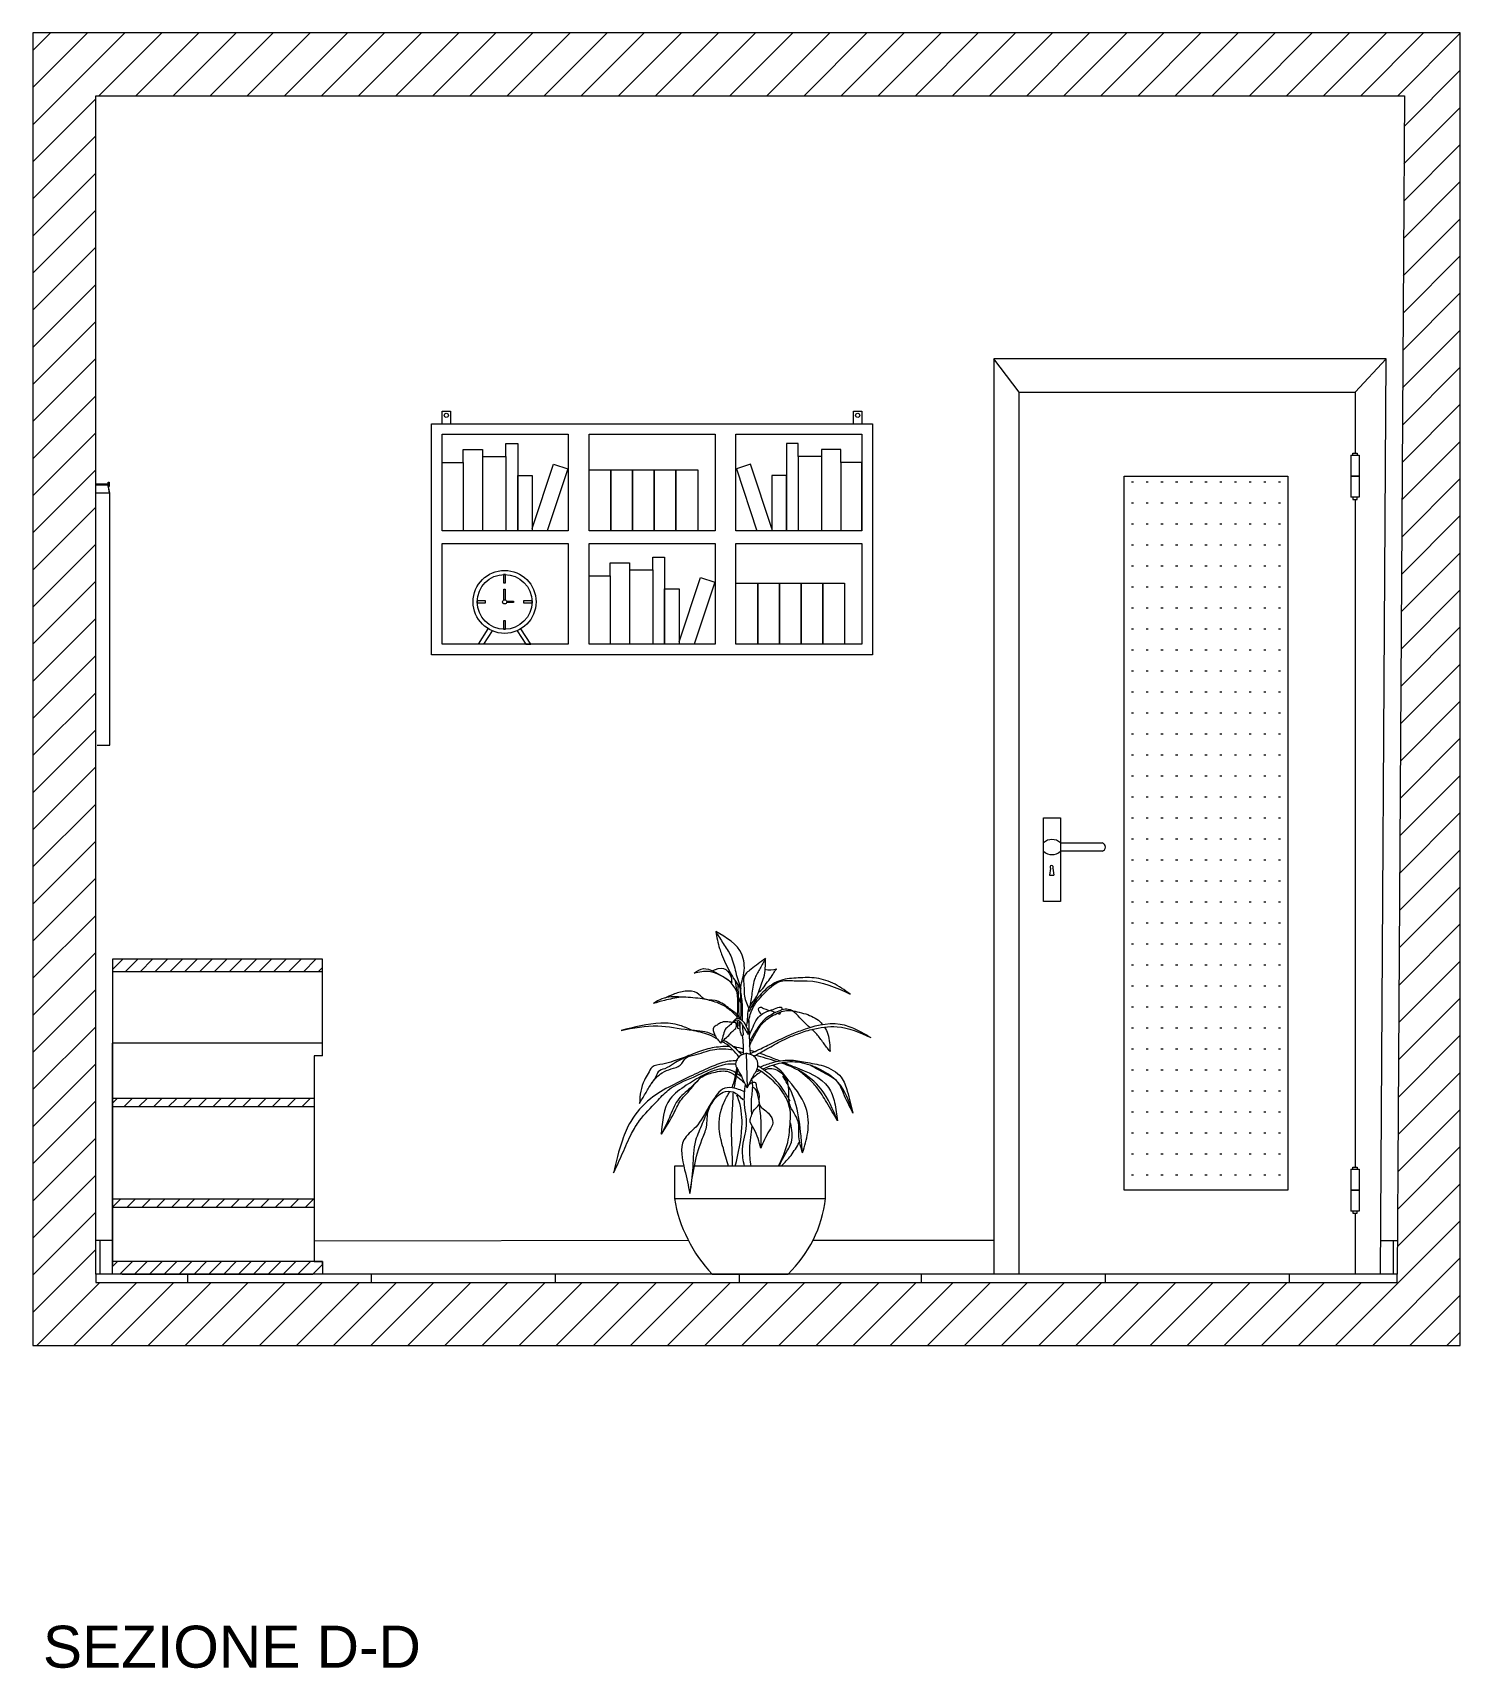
# Model space of a CAD drawing. Header units: inches. Extents: x -780 to 390, y -578 to 278.
# Drawn here: x -69.1 to 270.9, y -575.1 to -185.6 of the extents above; entities that cross this region are included whole.
import ezdxf

# ---------------------------------------------------------------- set-up
doc = ezdxf.new("R2010")
doc.units = ezdxf.units.IN
doc.header["$MEASUREMENT"] = 0
for name, color, linetype, lineweight in [('accessori', 5, 'Continuous', 9), ('accessori1', 30, 'Continuous', 5), ('linee prospetti', 1, 'Continuous', 18), ('mobili', 3, 'Continuous', 15), ('trame', 7, 'Continuous', 5)]:
    doc.layers.add(name, color=color, linetype=linetype, lineweight=lineweight)
doc.layers.add('piante', color=7, linetype='Continuous', lineweight=9, true_color=0x007a00)
doc.styles.get("Standard").update_dxf_attribs({"font": 'Arial.ttf'})

msp = doc.modelspace()

# ---------------------------------------------------------------- hatches: boundary and pattern name
at = {"layer": 'trame'}
h = msp.add_hatch(dxfattribs=at)
h.set_pattern_fill('ANSI31', color=256, scale=50)
h.set_pattern_definition([(45, (-53008.828, 7478.361), (-4.4194174, 4.4194174), [])])
h.paths.add_polyline_path([(-69.12, -468.23), (-69.12, -498.23), (240.88, -498.23), (270.88, -498.23), (270.88, -185.58), (-69.12, -185.58)])
h.paths.add_polyline_path([(-54.12, -200.58), (257.57, -200.58), (255.88, -481.23), (255.88, -483.23), (-54.12, -483.23), (-54.12, -481.23)], flags=16)
h = msp.add_hatch(dxfattribs=at)
h.set_pattern_fill('ACAD_ISO07W100', color=256)
h.set_pattern_definition([(0, (-83.925, -487.5706), (0, 5), [0.5, -3])])
h.paths.add_polyline_path([(229.82, -291.23), (190.82, -291.23), (190.82, -461.23), (229.82, -461.23)])
h = msp.add_hatch(dxfattribs=at)
h.set_pattern_fill('ANSI31', color=256, scale=20.000006)
h.set_pattern_definition([(45, (-2750.7323, -6584.7674), (-1.7677675, 1.7677675), [])])
h.paths.add_polyline_path([(-50.12, -406.23), (-0.12, -406.23), (-0.12, -409.23), (-50.12, -409.23)])
h.paths.add_polyline_path([(-50.12, -439.39), (-2.12, -439.39), (-2.12, -441.39), (-50.12, -441.39)])
h.paths.add_polyline_path([(-50.12, -463.4), (-2.12, -463.4), (-2.12, -465.4), (-50.12, -465.4)])
h.paths.add_polyline_path([(-50.12, -478.23), (-0.12, -478.23), (-0.12, -478.95), (-0.12, -481.23), (-50.12, -481.23)])

# ---------------------------------------------------------------- linework, layer by layer
at = {"layer": 'accessori'}
for p, q in [((85.96, -455.54), (83.7, -455.54)), ((83.7, -455.54), (83.7, -463.23)), ((119.7, -455.54), (88.46, -455.54)), ((119.7, -463.23), (119.7, -455.54)), ((83.7, -463.23), (119.7, -463.23)), ((-50.12, -473.23), (-54.12, -473.23)), ((-53.12, -473.23), (-53.12, -481.23)), ((251.93, -473.23), (255.93, -473.23)), ((254.93, -473.23), (254.93, -481.23)), ((92.71, -481.23), (110.77, -481.23))]:
    msp.add_line(p, q, dxfattribs=at)
for points in [[(43.54, -286.5), (43.54, -283.45), (46.39, -283.45), (46.39, -304.23)], [(113.22, -286.5), (113.22, -283.45), (110.37, -283.45), (110.37, -304.23)], [(28.38, -304.23), (28.38, -287.92), (33.41, -287.92), (33.41, -304.23)], [(33.41, -287.92), (33.41, -284.84), (38.03, -284.84), (38.03, -304.23)], [(38.03, -286.5), (43.54, -286.5), (43.54, -304.23)], [(118.73, -286.5), (113.22, -286.5), (113.22, -304.23)], [(123.35, -287.92), (123.35, -284.84), (118.73, -284.84), (118.73, -304.23)], [(128.38, -304.23), (128.38, -287.92), (123.35, -287.92), (123.35, -304.23)], [(46.39, -304.23), (46.39, -291), (49.84, -291), (49.84, -304.23)], [(49.84, -303.66), (54.93, -288.34), (58.3, -289.47), (53.39, -304.23)], [(63.38, -304.23), (63.38, -289.66), (68.56, -289.66), (68.56, -304.23)], [(68.56, -304.23), (68.56, -289.66), (73.73, -289.66), (73.73, -304.23)], [(73.73, -304.23), (73.73, -289.66), (78.91, -289.66), (78.91, -304.23)], [(78.91, -304.23), (78.91, -289.66), (84.08, -289.66), (84.08, -304.23)], [(84.08, -304.23), (84.08, -289.66), (89.26, -289.66), (89.26, -304.23)], [(106.92, -303.66), (101.84, -288.34), (98.46, -289.47), (103.37, -304.23)], [(110.37, -304.23), (110.37, -291), (106.92, -291), (106.92, -304.23)], [(128.38, -307.23), (128.38, -331.23), (98.38, -331.23)], [(78.54, -313.5), (78.54, -310.45), (81.39, -310.45), (81.39, -331.23)], [(43.02, -314.6), (43.02, -316.6), (43.52, -316.6), (43.52, -314.6), (43.02, -314.6)], [(63.38, -331.23), (63.38, -314.92), (68.41, -314.92), (68.41, -331.23)], [(68.41, -314.92), (68.41, -311.84), (73.03, -311.84), (73.03, -331.23)], [(73.03, -313.5), (78.54, -313.5), (78.54, -331.23)], [(84.84, -330.66), (89.93, -315.34), (93.3, -316.47), (88.39, -331.23)], [(43.12, -320.67), (43.12, -318.14), (43.42, -318.14), (43.42, -320.67)], [(81.39, -331.23), (81.39, -318), (84.84, -318), (84.84, -331.23)], [(98.38, -331.23), (98.38, -316.66), (103.56, -316.66), (103.56, -331.23)], [(103.56, -331.23), (103.56, -316.66), (108.73, -316.66), (108.73, -331.23)], [(108.73, -331.23), (108.73, -316.66), (113.91, -316.66), (113.91, -331.23)], [(113.91, -331.23), (113.91, -316.66), (119.08, -316.66), (119.08, -331.23)], [(119.08, -331.23), (119.08, -316.66), (124.26, -316.66), (124.26, -331.23)], [(38.75, -320.89), (36.75, -320.89), (36.75, -321.39), (38.75, -321.39), (38.75, -320.89)], [(43.74, -320.99), (45.42, -320.99), (45.42, -321.29), (43.74, -321.29)], [(49.8, -320.89), (47.8, -320.89), (47.8, -321.39), (49.8, -321.39), (49.8, -320.89)], [(43.02, -325.66), (43.02, -327.66), (43.52, -327.66), (43.52, -325.66), (43.02, -325.66)], [(40.27, -328.01), (38.25, -331.23), (37.05, -331.23), (39.38, -327.54)], [(46.27, -328.01), (48.29, -331.23), (49.49, -331.23), (47.17, -327.54)], [(87.04, -473.23), (-2.12, -473.43)], [(159.82, -473.23), (116.7, -473.23)]]:
    msp.add_lwpolyline(points, dxfattribs=at)
for radius in [7.49, 6.53, 0.495]:
    msp.add_circle((43.27, -321.14), radius, dxfattribs=at)
for centre, major_axis, start_param, end_param in [((117.85, -457.39), (24.5, 24.5), 2.525696, 3.115268), ((90.3, -459.87), (20.92, 20.92), 4.690951, 5.383738)]:
    msp.add_ellipse(centre, major_axis=major_axis, ratio=1, start_param=start_param, end_param=end_param, dxfattribs=at)
at = {"layer": 'accessori1'}
for p, q in [((244.82, -286.23), (244.82, -296.23)), ((244.82, -291.13), (246.82, -291.13)), ((244.82, -291.23), (246.82, -291.23)), ((173.07, -386.26), (174.07, -386.26)), ((244.82, -456.23), (244.82, -466.23)), ((244.82, -461.13), (246.82, -461.13)), ((244.82, -461.23), (246.82, -461.23))]:
    msp.add_line(p, q, dxfattribs=at)
for points in [[(28.38, -278.73), (28.38, -275.73), (30.38, -275.73), (30.38, -278.73)], [(126.38, -278.73), (126.38, -275.73), (128.38, -275.73), (128.38, -278.73)], [(244.82, -286.23), (246.82, -286.23), (246.82, -296.23), (244.82, -296.23)], [(245.32, -286.23), (245.32, -285.73), (246.32, -285.73), (246.32, -286.23)], [(-54.12, -293.03), (-51.12, -293.03)], [(-54.12, -293.23), (-51.17, -293.23)], [(-50.81, -295.23), (-51.17, -293.23), (-51.21, -293.03)], [(-50.76, -295.23), (-51.12, -293.23), (-51.16, -293.03)], [(-51.12, -293.03), (-51.12, -292.63), (-50.92, -292.63), (-50.92, -293.63), (-51.12, -293.63), (-51.12, -293.51)], [(245.32, -296.23), (245.32, -296.73), (246.32, -296.73), (246.32, -296.23)], [(171.63, -372.53), (175.63, -372.53), (175.63, -392.53), (171.63, -392.53), (171.63, -372.53)], [(175.63, -378.53), (185.63, -378.53)], [(185.63, -380.53), (175.63, -380.53)], [(173.31, -384.61), (173.07, -386.26)], [(173.82, -384.59), (174.07, -386.26)], [(245.32, -456.23), (245.32, -455.73), (246.32, -455.73), (246.32, -456.23)], [(244.82, -456.23), (246.82, -456.23), (246.82, -466.23), (244.82, -466.23)], [(245.32, -466.23), (245.32, -466.73), (246.32, -466.73), (246.32, -466.23)]]:
    msp.add_lwpolyline(points, dxfattribs=at)
for centre in [(29.39, -276.72), (127.37, -276.72)]:
    msp.add_circle(centre, 0.5, dxfattribs=at)
for centre, radius, start, end in [((173.63, -380.57), 2.85, 45.5061, 134.4939), ((173.63, -378.49), 2.85, 225.5061, 314.4939), ((185.34, -379.53), 1.04, 285.9408, 74.0592), ((173.55, -384.3), 0.394, 312.9415, 232.2284)]:
    msp.add_arc(centre, radius, start, end, dxfattribs=at)
at = {"layer": 'linee prospetti'}
for points in [[(-69.12, -468.23), (-69.12, -498.23), (240.88, -498.23), (270.88, -498.23), (270.88, -185.58), (-69.12, -185.58), (-69.12, -468.23)], [(-54.12, -200.58), (257.57, -200.58), (255.88, -481.23), (-54.12, -481.23), (-54.12, -200.58)], [(-54.12, -481.23), (-54.12, -483.23), (255.88, -483.23), (255.88, -481.23)]]:
    msp.add_lwpolyline(points, dxfattribs=at)
at = {"layer": 'mobili'}
for p, q in [((165.82, -271.23), (159.82, -263.24)), ((245.82, -271.23), (253.2, -263.24)), ((-0.12, -409.23), (-50.12, -409.23)), ((-2.12, -439.39), (-50.12, -439.39)), ((-2.12, -441.39), (-50.12, -441.39)), ((-2.12, -463.4), (-50.12, -463.4)), ((-2.12, -465.4), (-50.12, -465.4)), ((-0.12, -478.23), (-50.12, -478.23))]:
    msp.add_line(p, q, dxfattribs=at)
for points in [[(251.88, -481.23), (253.2, -263.24), (159.82, -263.24), (159.82, -481.23)], [(165.82, -481.23), (165.82, -271.23), (245.82, -271.23), (245.82, -285.73)], [(25.88, -283.73), (25.88, -278.73), (130.88, -278.73), (130.88, -333.73), (25.88, -333.73), (25.88, -283.73)], [(58.38, -281.23), (58.38, -304.23), (28.38, -304.23)], [(28.38, -304.23), (28.38, -281.23), (58.38, -281.23)], [(93.38, -281.23), (93.38, -304.23), (63.38, -304.23)], [(63.38, -304.23), (63.38, -281.23), (93.38, -281.23)], [(128.38, -281.23), (128.38, -304.23), (98.38, -304.23)], [(98.38, -304.23), (98.38, -281.23), (128.38, -281.23)], [(190.82, -461.23), (190.82, -291.23), (229.82, -291.23), (229.82, -461.23), (190.82, -461.23)], [(-53.76, -355.23), (-50.76, -355.23), (-50.76, -295.23), (-54.12, -295.23)], [(245.82, -296.73), (245.82, -455.73)], [(58.38, -307.23), (58.38, -331.23), (28.38, -331.23)], [(28.38, -331.23), (28.38, -307.23), (58.38, -307.23)], [(93.38, -307.23), (93.38, -331.23), (63.38, -331.23)], [(63.38, -331.23), (63.38, -307.23), (93.38, -307.23)], [(98.38, -331.23), (98.38, -307.23), (128.38, -307.23)], [(-0.12, -429.23), (-0.12, -406.23), (-50.12, -406.23), (-50.12, -478.95)], [(-0.12, -426.23), (-50.12, -426.23)], [(-0.12, -478.23), (-0.12, -481.23), (-50.12, -481.23), (-50.12, -426.23)], [(-0.12, -429.23), (-2.12, -429.23), (-2.12, -473.43)], [(245.82, -466.73), (245.82, -481.23)], [(-2.12, -473.43), (-2.12, -478.23), (-0.12, -478.23)], [(-0.12, -478.95), (-0.12, -478.23)], [(-47.83, -481.23), (-2.4, -481.23)]]:
    msp.add_lwpolyline(points, dxfattribs=at)
at = {"layer": 'piante'}
for p, q in [((98.73, -422.63), (99.38, -422.85)), ((99.68, -424.44), (100.2, -424.27)), ((100.84, -428.56), (101.04, -436.91))]:
    msp.add_line(p, q, dxfattribs=at)
for centre, major_axis, start_param, end_param in [((106.41, -403.92), (-3.44, 3.44), 2.108436, 2.704877), ((66.13, -417.39), (-23.11, 23.11), 3.8338, 4.109865), ((1155.63, -383.38), (747.56, 747.56), 2.38351, 2.391359), ((109.56, -421.42), (7.7, 7.7), 2.313892, 2.467435), ((54.52, -429.22), (32.3, 32.3), 5.503444, 5.604512), ((230.91, -419.6), (91.57, 91.57), 2.365565, 2.426782), ((67.09, -427.12), (-22.56, 22.56), 3.616988, 3.774813), ((195.69, -455.52), (70.41, 70.41), 2.122323, 2.167879)]:
    msp.add_ellipse(centre, major_axis=major_axis, ratio=1, start_param=start_param, end_param=end_param, dxfattribs=at)
for points, knots in [([(99.94, -421.01), (99.92, -420.18), (99.89, -418.65), (99.99, -416.07), (99.12, -413.02), (100.63, -409.36), (100.08, -403.4), (96.14, -401.12), (93.58, -399.64)], [0, 0, 0, 0, 52.203448, 95.407615, 161.27111, 242.581626, 335.542908, 506.510273, 506.510273, 506.510273, 506.510273]), ([(93.58, -399.64), (94.15, -400.61), (95.3, -402.55), (97.47, -405.51), (98.24, -409.38), (99.09, -411.99), (99.51, -413.29)], [0, 0, 0, 0, 70.438697, 140.877394, 226.765984, 312.654575, 312.654575, 312.654575, 312.654575]), ([(93.58, -399.64), (93.81, -401.02), (94.12, -402.86), (95.37, -406.11), (96.77, -409.32), (98.54, -411.96), (99.43, -413.19), (99.51, -413.29)], [0, 0, 0, 0, 86.620552, 116.045031, 217.792366, 304.999017, 313.159899, 313.159899, 313.159899, 313.159899]), ([(88.42, -409.55), (89.13, -409.06), (90.56, -408.08), (93.95, -409.41), (95.99, -410.81), (97.38, -411.77)], [0, 0, 0, 0, 50.716861, 101.504655, 208.933143, 208.933143, 208.933143, 208.933143]), ([(92.86, -408.89), (93.74, -408.56), (95.42, -407.94), (97.21, -409.88), (97.33, -411.21), (97.38, -411.77)], [0, 0, 0, 0, 54.056637, 102.422741, 137.253761, 137.253761, 137.253761, 137.253761]), ([(105.39, -406.09), (104.81, -406.52), (103.66, -407.37), (101.88, -408.67), (99.84, -410.25), (100.39, -412.6), (100.14, -415.06), (100.89, -416.75), (101.35, -417.82)], [0, 0, 0, 0, 44.401014, 88.802027, 142.765348, 184.77499, 226.784631, 297.370749, 297.370749, 297.370749, 297.370749]), ([(100.91, -422.38), (101.01, -421.78), (101.24, -420.33), (101.16, -418.05), (102.52, -416.25), (103.46, -415.05), (104.01, -413.06), (105.4, -410.42), (105.39, -407.61), (105.39, -406.09)], [0, 0, 0, 0, 38.439823, 92.246142, 135.877324, 175.500045, 185.557877, 264.705587, 358.032111, 358.032111, 358.032111, 358.032111]), ([(105.39, -406.09), (104.99, -406.86), (104.19, -408.4), (102.53, -410.93), (102.27, -414.29), (101.79, -416.66), (101.56, -417.82)], [0, 0, 0, 0, 54.230342, 108.460684, 185.828701, 259.914124, 259.914124, 259.914124, 259.914124]), ([(103.72, -414.13), (104.08, -413.83), (104.93, -413.12), (105.83, -411.62), (106.9, -410.4), (107.47, -409.24), (107.87, -408.73), (108.06, -408.48)], [0, 0, 0, 0, 29.301877, 68.783518, 108.26516, 129.773298, 149.094788, 149.094788, 149.094788, 149.094788]), ([(97.01, -411.59), (95.38, -410.48), (92.71, -408.66), (89.63, -409.3), (88.42, -409.55)], [0, 0, 0, 0, 116.469567, 190.680617, 190.680617, 190.680617, 190.680617]), ([(98.67, -414.26), (98.64, -414.18), (98.26, -413.21), (97.61, -412.37), (97.01, -411.59)], [17.283834, 17.283834, 17.283834, 17.283834, 19.044228, 39.154424, 39.154424, 39.154424, 39.154424]), ([(101.24, -421.33), (101.58, -420.06), (102.34, -417.21), (105.37, -414.06), (108.71, -410.92), (112.41, -411.49), (118.03, -411.09), (122.19, -413), (125.55, -414.53)], [0, 0, 0, 0, 80.643661, 181.286395, 271.336381, 346.951261, 401.046303, 623.955499, 623.955499, 623.955499, 623.955499]), ([(125.55, -414.53), (124.22, -413.58), (121.64, -411.73), (117.08, -410.47), (112.73, -410.7), (108.47, -411.07), (104.93, -413.72), (102.63, -416.36), (101.68, -418.27), (101.43, -418.78)], [0, 0, 0, 0, 101.378696, 197.891079, 287.293092, 374.394412, 457.932428, 555.49656, 591.056369, 591.056369, 591.056369, 591.056369]), ([(98.68, -419.98), (98.04, -419.33), (96.54, -417.8), (93.47, -416.27), (89.54, -415.49), (85.33, -415.24), (81.31, -415.08), (79.37, -416.37), (78.72, -416.81)], [0, 0, 0, 0, 56.466982, 132.952274, 209.810846, 305.230183, 400.102782, 448.476329, 448.476329, 448.476329, 448.476329]), ([(85.27, -415.25), (83.95, -415.5), (81.74, -415.91), (79.58, -416.55), (78.72, -416.81)], [0, 0, 0, 0, 83.959812, 140.374172, 140.374172, 140.374172, 140.374172]), ([(99.48, -420.35), (99.22, -420.07), (98.31, -419.09), (96.32, -417.6), (93.8, -415.75), (90.68, -416.17), (89.1, -413.78), (86.15, -413.74), (83.64, -414.47), (82.09, -415.23), (81.45, -415.54)], [0, 0, 0, 0, 24.186773, 83.035732, 156.307009, 212.235893, 256.946965, 315.750026, 378.47801, 422.77248, 422.77248, 422.77248, 422.77248]), ([(99.51, -416.61), (99.31, -416.09), (99.1, -415.54), (98.91, -414.97), (98.9, -414.94)], [0, 0, 0, 0, 11.516944, 12.361781, 12.361781, 12.361781, 12.361781]), ([(99.31, -413.02), (99.4, -414.22), (99.57, -416.73), (99.51, -419.26), (99.48, -420.58)], [3.12103, 3.12103, 3.12103, 3.12103, 28.045677, 55.646402, 55.646402, 55.646402, 55.646402]), ([(101.33, -424.18), (101.33, -423.83), (101.34, -423.19), (100.88, -422.39), (100.58, -421.44), (99.76, -420.72), (98.41, -420.09), (97.87, -420.89), (97.58, -421.33)], [0, 0, 0, 0, 21.67487, 39.007498, 56.340127, 83.07213, 106.981961, 135.410819, 135.410819, 135.410819, 135.410819]), ([(101.33, -424.18), (101.16, -423.9), (100.84, -423.35), (100.23, -422.34), (99.71, -421.31), (98.53, -420.57), (98.12, -420.97), (98.01, -421.08)], [0, 0, 0, 0, 20.169284, 40.338567, 72.632839, 97.144877, 106.328014, 106.328014, 106.328014, 106.328014]), ([(101.56, -424.38), (101.86, -423.7), (102.44, -422.37), (103.24, -420.45), (104.87, -418.94), (106.66, -418.45), (109.46, -417.24), (109.3, -418.11), (109.21, -418.37)], [0, 0, 0, 0, 15.494515, 30.343084, 43.219419, 58.59635, 75.994338, 81.382464, 81.382464, 81.382464, 81.382464]), ([(115.96, -422.51), (115.46, -422.06), (113.78, -420.56), (111.52, -417.41), (107.63, -418.91), (104.98, -420.51), (103.12, -423.15), (102.09, -424.92), (101.56, -425.82)], [52.253983, 52.253983, 52.253983, 52.253983, 66.21373, 98.510479, 120.144711, 143.109902, 163.913748, 185.900107, 185.900107, 185.900107, 185.900107]), ([(101.56, -426.92), (102.04, -425.94), (103.02, -423.98), (104.84, -420.93), (107.85, -419.16), (110.71, -418.18), (113.04, -418.78), (115.55, -419.35), (117.72, -420.36), (118.81, -421.53), (119, -421.77)], [0, 0, 0, 0, 22.720035, 46.019821, 72.313546, 93.947778, 106.442977, 121.43264, 148.009322, 154.329831, 154.329831, 154.329831, 154.329831]), ([(107.8, -418.94), (107.59, -418.86), (106.68, -418.51), (105.47, -418.35), (104.03, -417.49), (103.44, -418.51), (104.02, -419), (104.46, -419.37)], [7.182475, 7.182475, 7.182475, 7.182475, 11.923087, 27.767644, 35.436412, 38.48928, 48.47527, 48.47527, 48.47527, 48.47527]), ([(94.21, -425.45), (93.47, -425), (91.5, -423.81), (88.15, -423.45), (84.61, -421.58), (78.72, -421.26), (74.12, -422.42), (71, -423.2)], [0, 0, 0, 0, 53.682399, 142.406353, 205.301981, 300.649136, 501.198183, 501.198183, 501.198183, 501.198183]), ([(71, -423.2), (73.93, -422.6), (79.35, -421.5), (86.32, -423.18), (91.18, -423.21), (93.11, -424.29), (93.58, -424.55)], [0, 0, 0, 0, 183.819477, 340.401085, 444.959585, 477.965039, 477.965039, 477.965039, 477.965039]), ([(97.55, -421.33), (96.52, -421.16), (95.14, -420.92), (93.93, -421.97), (92.67, -422.46), (93.31, -424.61), (94.21, -425.6), (94.76, -426.2)], [0, 0, 0, 0, 60.026994, 79.747288, 99.467582, 134.453294, 187.741941, 187.741941, 187.741941, 187.741941]), ([(94.76, -426.2), (95.11, -425.85), (95.82, -425.15), (96.84, -424.24), (97.61, -423.24), (98.62, -422.65), (98.52, -421.25), (97.84, -421.3), (97.55, -421.33)], [0, 0, 0, 0, 30.974183, 61.948366, 85.722301, 109.496236, 131.303574, 147.007077, 147.007077, 147.007077, 147.007077]), ([(97.55, -421.33), (97.27, -421.61), (96.7, -422.18), (95.54, -423.02), (95.34, -424.63), (94.95, -425.68), (94.76, -426.2)], [0, 0, 0, 0, 25.251733, 50.503465, 85.511036, 120.518606, 120.518606, 120.518606, 120.518606]), ([(99.37, -422.39), (99.29, -422.26), (99.07, -421.88), (99.09, -421.43), (99.11, -421.13)], [0, 0, 0, 0, 9.391486, 27.431441, 27.431441, 27.431441, 27.431441]), ([(99.68, -424.44), (99.54, -423.88), (99.27, -422.82), (99.4, -421.74), (99.45, -421.24)], [0, 0, 0, 0, 36.009999, 67.261879, 67.261879, 67.261879, 67.261879]), ([(100.2, -424.27), (100.13, -423.8), (100.02, -423.05), (100.01, -422.3), (100, -422.02)], [0, 0, 0, 0, 29.619588, 47.02993, 47.02993, 47.02993, 47.02993]), ([(101.58, -428.79), (102.78, -428.26), (104.55, -427.48), (107.5, -425.93), (110.37, -424.61), (115.62, -422.47), (121.38, -420.82), (127.01, -422.82), (129.31, -424.19), (130.5, -424.9)], [0, 0, 0, 0, 81.884064, 120.255929, 208.30069, 278.828132, 477.685367, 557.757834, 644.76611, 644.76611, 644.76611, 644.76611]), ([(102.56, -429.39), (103.48, -428.87), (105.58, -427.68), (108.97, -425.77), (112.66, -424.06), (117.15, -422.68), (123.33, -421.69), (127.86, -423.72), (130.5, -424.9)], [0, 0, 0, 0, 65.56493, 151.088084, 243.201276, 319.20792, 445.364965, 621.830259, 621.830259, 621.830259, 621.830259]), ([(120.77, -428.21), (120.23, -427.53), (119.17, -426.17), (117.85, -424.27), (116.86, -423.32), (116.46, -422.96)], [0, 0, 0, 0, 18.041341, 36.082683, 47.485096, 47.485096, 47.485096, 47.485096]), ([(119.45, -422.39), (119.79, -422.92), (120.65, -424.79), (120.72, -426.81), (120.77, -428.21)], [159.588619, 159.588619, 159.588619, 159.588619, 172.537673, 201.363356, 201.363356, 201.363356, 201.363356]), ([(96.82, -427), (96.29, -426.99), (94.38, -427.09), (91.08, -427.56), (87.29, -429.2), (83.85, -430.41), (81.03, -431.37), (78.3, -431.4), (77.55, -433.55), (75.72, -436.04), (75.53, -438.63), (75.38, -440.6)], [23.926304, 23.926304, 23.926304, 23.926304, 34.945629, 63.32097, 92.93313, 120.580191, 138.726541, 156.87289, 169.426774, 181.980658, 221.442031, 221.442031, 221.442031, 221.442031]), ([(75.38, -440.6), (75.85, -439.82), (76.81, -438.27), (78.28, -435.6), (80.31, -433.33), (82.91, -432.32), (85.31, -431.81), (86.28, -429.27), (88.95, -429.07), (91.73, -427.89), (94.8, -427.41), (96.95, -427.71), (97.71, -427.86)], [0, 0, 0, 0, 18.933568, 37.867136, 63.747631, 79.832717, 95.917803, 111.566445, 128.896766, 146.227086, 175.529645, 191.547784, 191.547784, 191.547784, 191.547784]), ([(99.09, -429.49), (98.11, -428.26), (96.94, -426.83), (95.32, -426.03), (95.08, -425.91)], [0.870519, 0.870519, 0.870519, 0.870519, 32.810974, 38.446575, 38.446575, 38.446575, 38.446575]), ([(95.45, -425.53), (95.61, -425.62), (96.9, -426.29), (98.38, -427.46), (99.47, -428.72), (99.73, -429.02)], [0, 0, 0, 0, 3.847077, 30.211447, 38.507143, 38.507143, 38.507143, 38.507143]), ([(100.17, -427.69), (99.48, -427.47), (98.71, -427.21), (97.9, -427.09), (97.81, -427.08)], [0, 0, 0, 0, 15.041609, 16.959326, 16.959326, 16.959326, 16.959326]), ([(98.72, -430.39), (98.06, -430.42), (96.04, -430.51), (92.42, -431.83), (87.93, -433.94), (82.88, -436.35), (77.46, -439.43), (73.4, -444.06), (70.8, -450.28), (69.84, -454.5), (69.24, -457.13)], [0, 0, 0, 0, 41.232269, 125.885444, 237.066917, 352.719154, 475.594701, 624.435824, 726.234449, 894.475348, 894.475348, 894.475348, 894.475348]), ([(69.24, -457.13), (69.97, -455.57), (71.41, -452.45), (73.17, -448.14), (75.76, -443.88), (79.03, -440.73), (82.75, -436.49), (87.95, -434.54), (92.82, -432.12), (96.31, -430.99), (98.01, -431.15), (98.27, -431.18)], [0, 0, 0, 0, 107.406704, 214.813407, 290.402097, 417.215543, 498.25109, 638.87143, 753.037099, 843.432232, 859.676616, 859.676616, 859.676616, 859.676616]), ([(87.18, -429.19), (85.93, -429.79), (83.94, -430.74), (81.76, -432.38), (79.98, -432.65), (79.3, -434.26), (78.7, -435.17), (78.2, -435.93)], [0, 0, 0, 0, 86.559228, 136.195218, 173.164488, 184.21685, 241.717772, 241.717772, 241.717772, 241.717772]), ([(99.63, -434.17), (98.7, -433.51), (96.77, -432.12), (93.28, -432.53), (89.96, -434.13), (86.44, -436.29), (81.17, -439.96), (80.81, -444.84), (80.59, -447.91)], [0, 0, 0, 0, 69.291558, 143.810012, 204.001706, 299.800871, 404.97216, 584.982159, 584.982159, 584.982159, 584.982159]), ([(101.04, -428.67), (100.68, -428.72), (99.38, -428.88), (97.64, -431.04), (99.24, -433.16), (100.08, -435.05), (100.72, -436.29), (101.04, -436.91)], [0, 0, 0, 0, 22.712992, 81.873114, 127.807414, 171.14262, 214.477825, 214.477825, 214.477825, 214.477825]), ([(101.04, -436.91), (101.21, -436.58), (101.71, -435.64), (102.45, -433.86), (104, -431.94), (103.15, -429.32), (101.73, -428.89), (101.04, -428.67)], [0, 0, 0, 0, 23.614402, 65.742778, 122.10766, 167.075649, 210.545639, 210.545639, 210.545639, 210.545639]), ([(111.26, -440.02), (110.76, -439.13), (109.59, -437.05), (107.15, -434.03), (104.8, -432.45), (103.6, -431.64)], [0, 0, 0, 0, 63.489527, 149.530447, 239.530447, 239.530447, 239.530447, 239.530447]), ([(104.03, -428.64), (104.67, -428.85), (106.3, -429.42), (107.87, -430.05), (108.83, -430.45)], [17.020618, 17.020618, 17.020618, 17.020618, 31.054146, 52.91629, 52.91629, 52.91629, 52.91629]), ([(104.09, -431.9), (105.01, -431.55), (107.27, -430.7), (110.98, -429.98), (115.11, -430.86), (119.42, -431.43), (123.6, -433.67), (125.11, -438.26), (125.82, -441.15), (126.24, -442.87)], [0, 0, 0, 0, 61.671712, 150.944776, 230.877748, 322.19215, 426.054559, 502.08429, 613.705255, 613.705255, 613.705255, 613.705255]), ([(126.24, -442.87), (125.33, -440.17), (123.88, -435.86), (119.25, -432.82), (115.43, -431.11), (111.4, -430.41), (107.58, -431.26), (105.5, -432.09), (104.74, -432.42)], [0, 0, 0, 0, 57.333411, 91.418011, 111.035351, 144.837718, 174.177111, 191.410834, 191.410834, 191.410834, 191.410834]), ([(114.23, -452.32), (113.84, -451.07), (113.08, -448.66), (113.71, -444.46), (110.2, -440.76), (111.61, -435.84), (109.06, -432.98), (106.8, -432.15), (105.68, -432.4), (105.08, -432.66)], [0, 0, 0, 0, 27.073234, 52.312093, 83.440215, 122.047987, 144.587729, 156.225598, 169.940168, 169.940168, 169.940168, 169.940168]), ([(114.23, -452.32), (114.73, -450.75), (115.84, -447.26), (115.49, -440.39), (111.54, -435.97), (108.91, -432.48), (107.61, -431.81), (107.06, -431.52)], [0, 0, 0, 0, 102.887317, 228.654244, 407.720824, 459.543599, 498.027882, 498.027882, 498.027882, 498.027882]), ([(122.52, -444.74), (121.47, -442.09), (119.53, -437.21), (114.24, -432.94), (110.67, -431.5), (109.26, -431.01), (109.14, -430.97)], [0, 0, 0, 0, 58.586688, 107.727302, 136.037018, 138.694726, 138.694726, 138.694726, 138.694726]), ([(109.8, -430.85), (110.64, -431.2), (114.42, -432.77), (120.05, -434.73), (122.06, -440.55), (122.36, -443.28), (122.52, -444.74)], [60.242632, 60.242632, 60.242632, 60.242632, 79.149468, 144.662826, 171.403058, 202.149114, 202.149114, 202.149114, 202.149114]), ([(126.24, -442.87), (125.44, -441.33), (124.2, -438.9), (122.79, -435.09), (119.44, -433.39), (117.23, -432.15), (116.01, -431.47)], [0, 0, 0, 0, 109.491781, 172.019294, 244.081767, 332.430621, 332.430621, 332.430621, 332.430621]), ([(80.59, -447.91), (81.68, -446.24), (83.44, -443.54), (84.99, -439.79), (87.61, -437.42), (89.37, -434.32), (93.12, -433.11), (96.41, -432.53), (98.7, -434.22), (99.84, -435.16), (100.35, -435.59)], [0, 0, 0, 0, 125.125537, 201.934911, 248.007137, 344.697002, 411.437395, 488.321724, 539.462705, 581.256485, 581.256485, 581.256485, 581.256485]), ([(90.5, -433.91), (89.52, -434.94), (87.55, -436.98), (84.08, -439.74), (82.61, -443.99), (81.26, -446.6), (80.59, -447.91)], [0, 0, 0, 0, 88.883576, 177.767151, 270.079935, 362.392718, 362.392718, 362.392718, 362.392718]), ([(100.38, -455.54), (100.13, -454.2), (99.53, -450.93), (101.48, -445.85), (100.11, -440.69), (100.46, -437.45), (100.61, -436.1)], [0, 0, 0, 0, 84.480767, 204.822281, 323.461566, 407.598597, 407.598597, 407.598597, 407.598597]), ([(101.56, -435.9), (102.15, -435.63), (103.2, -435.16), (103.16, -437.04), (104.15, -438.43), (103.37, -441.28), (106.19, -442.54), (107.59, -445.11), (105.71, -447.86), (104.85, -449.89), (104.26, -451.28)], [0, 0, 0, 0, 30.594117, 54.024866, 89.506129, 141.193265, 204.410034, 255.95419, 300.000075, 396.607529, 396.607529, 396.607529, 396.607529]), ([(102.15, -443.27), (102.08, -442.15), (101.91, -439.83), (102.53, -436.97), (102.25, -435.24), (102.16, -434.69)], [85.534985, 85.534985, 85.534985, 85.534985, 108.917661, 133.798175, 145.283819, 145.283819, 145.283819, 145.283819]), ([(108.5, -455.54), (109.36, -453.68), (110.93, -450.29), (111.26, -445.65), (111.48, -441.41), (109.58, -437.75), (107.65, -435.4), (104.44, -432.99)], [0, 0, 0, 0, 42.230321, 77.084302, 96.285344, 129.611009, 159.244099, 159.244099, 159.244099, 159.244099]), ([(114.23, -452.32), (114.11, -450.98), (113.79, -447.21), (113.2, -442.23), (111.55, -437.48), (110.25, -435.28), (109.56, -434.1)], [0, 0, 0, 0, 84.040122, 236.880519, 311.365753, 396.338337, 396.338337, 396.338337, 396.338337]), ([(122.52, -444.74), (121.68, -443.28), (120.13, -440.59), (118.01, -437.02), (115.6, -434.54), (114.02, -433.31), (113.25, -432.71)], [0, 0, 0, 0, 105.381592, 194.248459, 258.541616, 319.733527, 319.733527, 319.733527, 319.733527]), ([(100.4, -437.83), (99.46, -437.41), (97.82, -436.67), (95.02, -436.87), (93.43, -439.03), (91.37, -442.04), (89.56, -446.03), (84.5, -449.62), (86.14, -456.14), (87, -460.22), (87.39, -462.05)], [0, 0, 0, 0, 64.510464, 112.367752, 159.892903, 222.629496, 343.795332, 430.411728, 578.655446, 699.63842, 699.63842, 699.63842, 699.63842]), ([(87.39, -462.05), (88.02, -457.7), (88.8, -452.27), (91.7, -446.03), (91.34, -442.2), (93.3, -439.45), (95.31, -437.6), (98.06, -437.6), (99.3, -438.96), (100, -439.73)], [0, 0, 0, 0, 273.073177, 340.436372, 424.457798, 500.714469, 542.23603, 590.839734, 653.153135, 653.153135, 653.153135, 653.153135]), ([(96.6, -455.54), (96.19, -454.13), (95.33, -451.2), (93.94, -446.2), (94.77, -441.31), (96.41, -438.63), (96.95, -437.75)], [0, 0, 0, 0, 92.47205, 190.615618, 322.10326, 386.557895, 386.557895, 386.557895, 386.557895]), ([(97.67, -437.86), (97.6, -439.33), (97.48, -442.27), (97.14, -446.68), (97.39, -451.11), (97.46, -454.07), (97.5, -455.54)], [0, 0, 0, 0, 91.910228, 183.820456, 276.259896, 368.699335, 368.699335, 368.699335, 368.699335]), ([(98.22, -455.54), (98.94, -452.46), (100.12, -447.39), (99.7, -441.53), (98.78, -439.11), (98.59, -438.61)], [0, 0, 0, 0, 197.181034, 324.530945, 358.312597, 358.312597, 358.312597, 358.312597]), ([(104.26, -451.28), (103.9, -449.71), (103.36, -447.41), (101.34, -444.78), (102.18, -443.39), (102.45, -441.98), (104.5, -441.04), (103.48, -438.87), (103.32, -437.16), (102.5, -436.81), (102.25, -436.71)], [0, 0, 0, 0, 103.041157, 151.733661, 178.492585, 196.331868, 240.930074, 285.817934, 322.476903, 338.853716, 338.853716, 338.853716, 338.853716]), ([(91.94, -441.32), (91.43, -442.67), (90.42, -445.38), (88.22, -449.96), (88.22, -455.76), (87.66, -459.96), (87.39, -462.05)], [0, 0, 0, 0, 90.528946, 181.057891, 313.542796, 446.027701, 446.027701, 446.027701, 446.027701]), ([(103.89, -440.86), (103.97, -441.57), (104.13, -443.02), (104.36, -445.48), (104.26, -448.24), (104.26, -450.27), (104.26, -451.28)], [0, 0, 0, 0, 44.956979, 90.997939, 154.29865, 217.599361, 217.599361, 217.599361, 217.599361]), ([(101.99, -455.54), (101.8, -454.16), (101.36, -450.96), (102.12, -447.77), (102.21, -445.95)], [0, 0, 0, 0, 28.899827, 66.935998, 66.935998, 66.935998, 66.935998]), ([(108.61, -455.54), (109.08, -454.58), (110.01, -452.66), (112.19, -449.52), (111.69, -446.84), (111.39, -445.28)], [0, 0, 0, 0, 67.222764, 134.445528, 229.02597, 229.02597, 229.02597, 229.02597]), ([(109.16, -455.54), (109.97, -454.71), (111.64, -453), (112.84, -450.93), (113.45, -449.87)], [0, 0, 0, 0, 72.64957, 148.717171, 148.717171, 148.717171, 148.717171])]:
    msp.add_open_spline(points, degree=3, knots=knots, dxfattribs=at)
for points in [[(108.76, -419.37), (108.58, -419.29), (108.4, -419.21), (108.22, -419.13)], [(109.03, -418.8), (108.95, -418.98), (108.85, -419.18), (108.76, -419.37)], [(98.94, -428.13), (99.35, -428.23), (99.76, -428.34), (100.17, -428.44)], [(101.7, -427.87), (102.09, -427.99), (102.48, -428.12), (102.87, -428.25)], [(108.06, -430.61), (106.42, -430.08), (104.75, -429.62), (103.08, -429.16)], [(104.44, -432.99), (104.07, -432.75), (103.69, -432.53), (103.31, -432.3)], [(104.44, -432.99), (103.67, -433.44), (102.92, -434.07), (102.16, -434.69)], [(104.02, -432.73), (103.76, -432.84), (103.49, -432.96), (103.23, -433.08)]]:
    msp.add_open_spline(points, degree=3, dxfattribs=at)
at = {"layer": 'trame'}
for p, q in [((-32.29, -481.23), (-32.29, -483.23)), ((11.51, -481.23), (11.51, -483.23)), ((55.31, -481.23), (55.31, -483.23)), ((99.11, -481.23), (99.11, -483.23)), ((142.51, -481.23), (142.51, -483.23)), ((186.31, -481.23), (186.31, -483.23)), ((230.11, -481.23), (230.11, -483.23))]:
    msp.add_line(p, q, dxfattribs=at)

# ---------------------------------------------------------------- texts
at = {"layer": 'trame', "insert": (-66.69, -564.97), "char_height": 10, "attachment_point": 1}
msp.add_mtext_dynamic_manual_height_columns('SEZIONE D-D', width=229.5265, gutter_width=1, heights=[0], dxfattribs=at)

doc.saveas('drawing.dxf')
